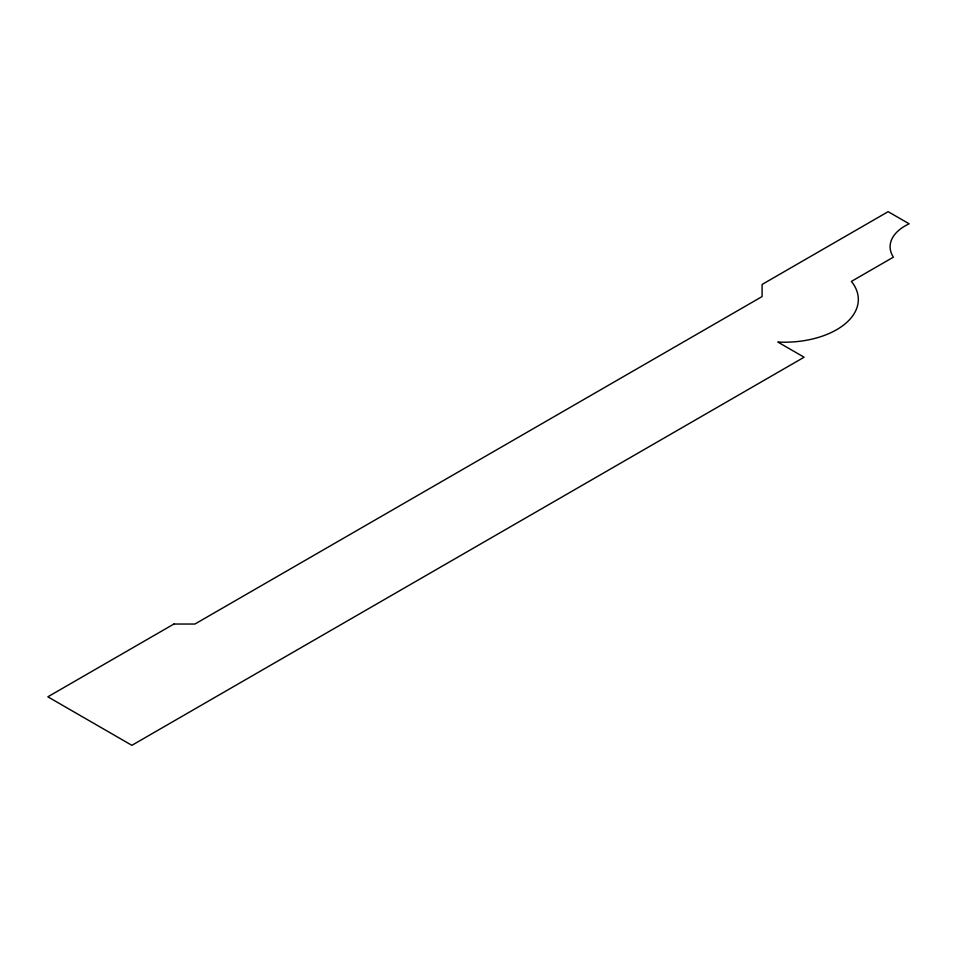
<?xml version="1.0" encoding="UTF-8"?>
<svg xmlns="http://www.w3.org/2000/svg" width="957" height="957" viewBox="0 0 957 957"><rect width="100%" height="100%" fill="white"/><g stroke="black" fill="none" stroke-linecap="round" stroke-linejoin="round"><path stroke-width="1.44" d="M173.899 624.036L47.85 696.816L131.875 745.324L804.119 357.212L777.85 342.056A74.012 42.73 0 0 0 844.947 323.992A74.012 42.73 0 0 0 851.383 281.418L893.395 257.158A51.008 29.452 0 0 1 909.15 223.806L888.144 211.676L762.095 284.444L762.095 296.574L194.905 624.036L173.899 624.036"/></g></svg>
